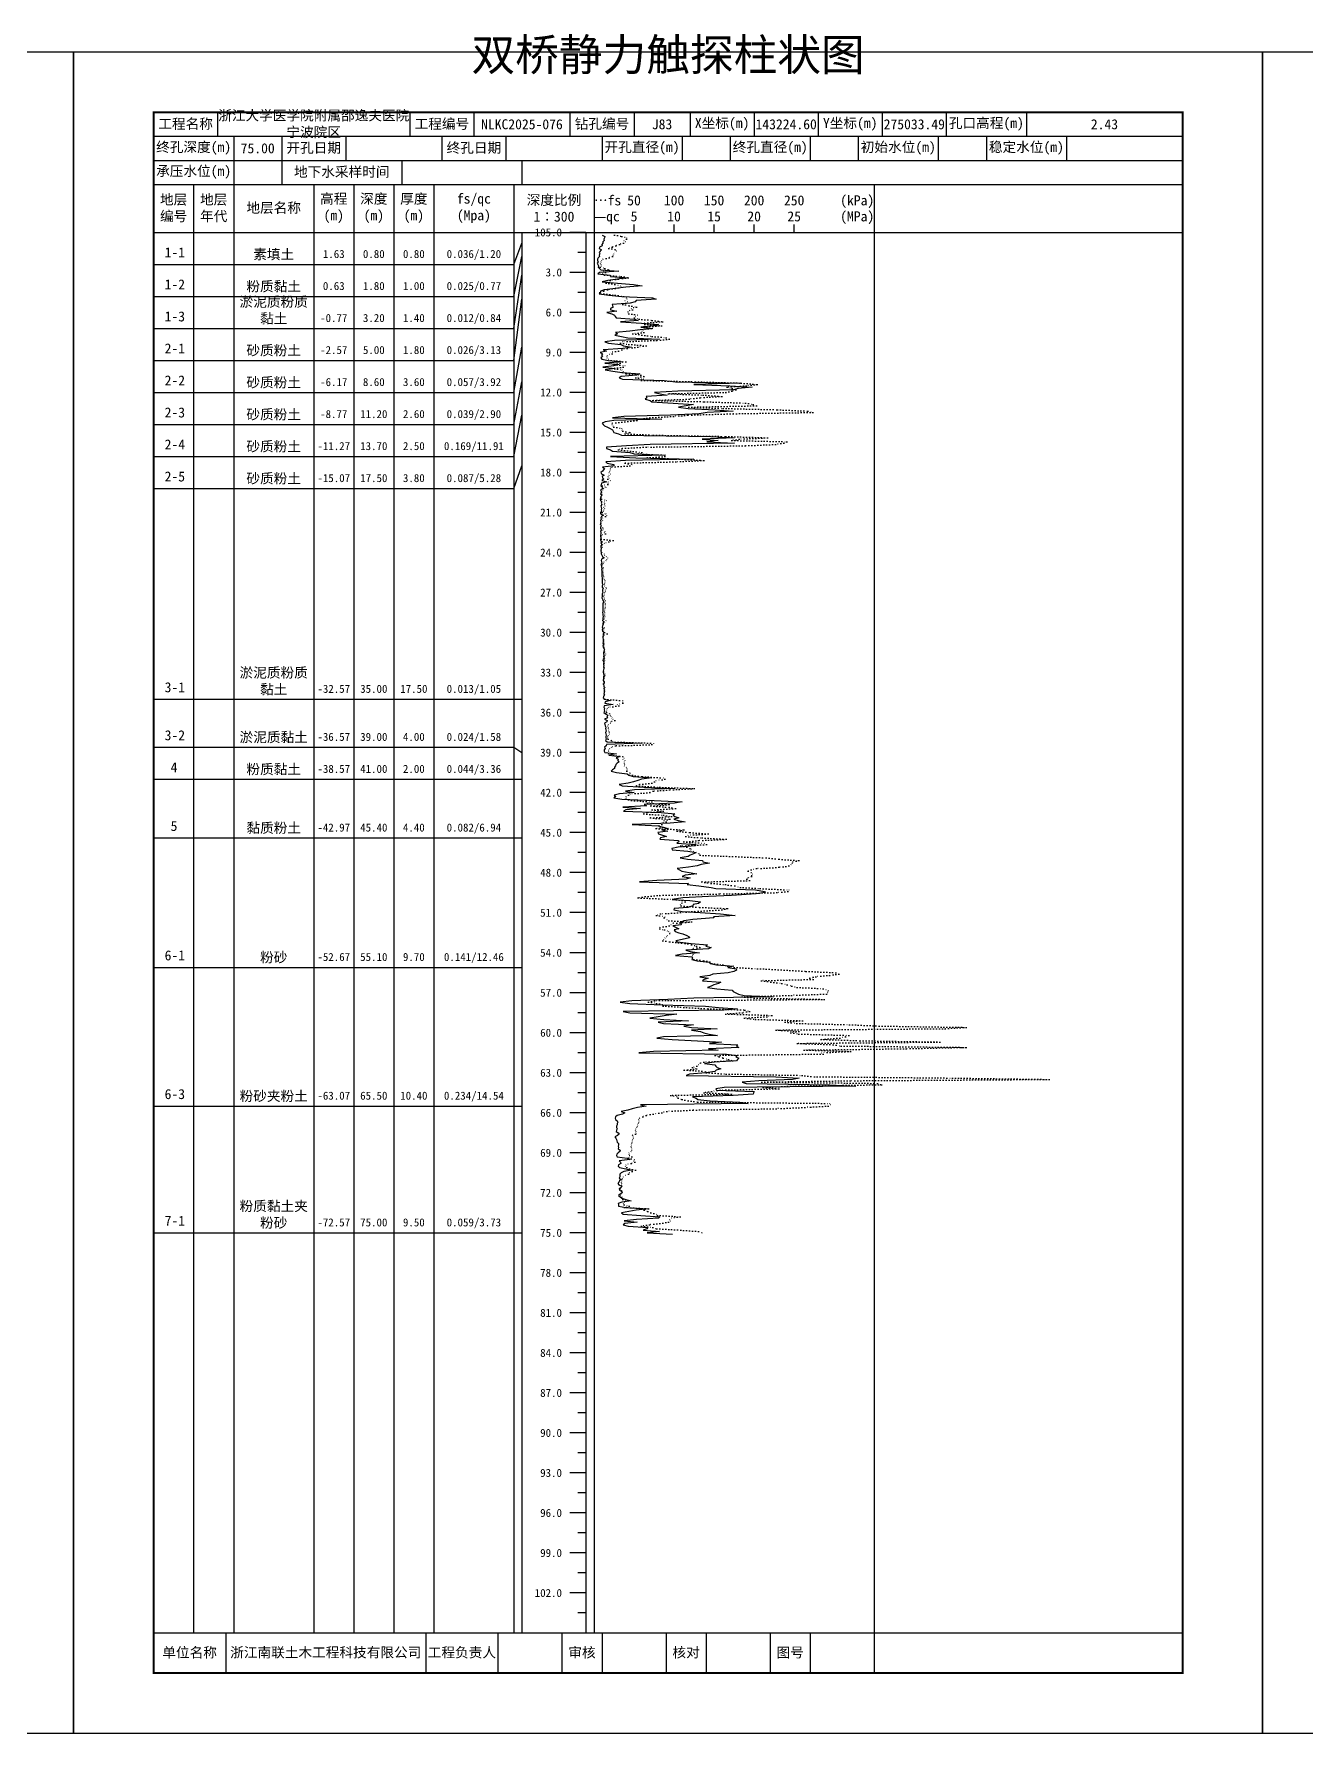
# Model space of a CAD drawing. Extents: x 297 to 65340, y 0 to 425.
# Drawn here: x 24641.1 to 24958.8, y 0 to 424.6 of the extents above; entities that cross this region are included whole.
import ezdxf
from ezdxf.enums import TextEntityAlignment as Align

# ---------------------------------------------------------------- set-up
doc = ezdxf.new("R2010")
doc.units = 0
doc.linetypes.add('DOT', pattern=[6.35, 0, -6.35])
doc.layers.add('FRAME', color=7, linetype='CONTINUOUS')
doc.layers.add('STRATUM', color=7, linetype='CONTINUOUS')
doc.styles.add('ST', font='')
doc.styles.get('ST').set_extended_font_data('SimSun')

msp = doc.modelspace()

# ---------------------------------------------------------------- linework, layer by layer
at = {"layer": 'FRAME', "color": 245, "linetype": 'Continuous'}
for points in [[(24354, 0), (24651, 0), (24651, 420), (24354, 420)], [(24651, 0), (24948, 0), (24948, 420), (24651, 420)], [(24948, 0), (25245, 0), (25245, 420), (24948, 420)]]:
    msp.add_lwpolyline(points, close=True, dxfattribs=at)
at = {"layer": 'FRAME', "linetype": 'Continuous', "const_width": 0.5}
msp.add_lwpolyline([(24671, 15), (24928, 15), (24928, 405), (24671, 405)], close=True, dxfattribs=at)
at = {"layer": 'FRAME', "color": 0, "linetype": 'Continuous'}
for points in [[(24687, 405), (24687, 399)], [(24735, 405), (24735, 399)], [(24751, 405), (24751, 399)], [(24775, 405), (24775, 399)], [(24791, 405), (24791, 399)], [(24805, 405), (24805, 399)], [(24821, 405), (24821, 399)], [(24837, 405), (24837, 399)], [(24853, 405), (24853, 399)], [(24869, 405), (24869, 399)], [(24889, 405), (24889, 399)], [(24928, 405), (24928, 399)], [(24671, 399), (24928, 399)], [(24691, 399), (24691, 393)], [(24703, 399), (24703, 393)], [(24719, 399), (24719, 393)], [(24743, 399), (24743, 393)], [(24759, 399), (24759, 393)], [(24783, 399), (24783, 393)], [(24803, 399), (24803, 393)], [(24815, 399), (24815, 393)], [(24835, 399), (24835, 393)], [(24847, 399), (24847, 393)], [(24867, 399), (24867, 393)], [(24879, 399), (24879, 393)], [(24899, 399), (24899, 393)], [(24928, 399), (24928, 393)], [(24671, 393), (24928, 393)], [(24691, 393), (24691, 387)], [(24703, 393), (24703, 387)], [(24733, 393), (24733, 387)], [(24763, 393), (24763, 387)], [(24671, 387), (24928, 387)], [(24681, 387), (24681, 25)], [(24691, 387), (24691, 25)], [(24711, 387), (24711, 25)], [(24721, 387), (24721, 25)], [(24731, 387), (24731, 25)], [(24741, 387), (24741, 25)], [(24761, 387), (24761, 25)], [(24781, 387), (24781, 25)], [(24851, 387), (24851, 25)], [(24671, 375), (24928, 375)], [(24763, 375), (24763, 25)], [(24779, 375), (24779, 25)], [(24791, 375), (24791, 377)], [(24801, 375), (24801, 377)], [(24811, 375), (24811, 377)], [(24821, 375), (24821, 377)], [(24831, 375), (24831, 377)], [(24671, 25), (24928, 25)], [(24689, 25), (24689, 15)], [(24739, 25), (24739, 15)], [(24757, 25), (24757, 15)], [(24773, 25), (24773, 15)], [(24783, 25), (24783, 15)], [(24799, 25), (24799, 15)], [(24809, 25), (24809, 15)], [(24825, 25), (24825, 15)], [(24835, 25), (24835, 15)], [(24851, 25), (24851, 15)]]:
    msp.add_lwpolyline(points, dxfattribs=at)
at = {"layer": 'STRATUM', "linetype": 'Continuous'}
for points in [[(24779, 375), (24775, 375)], [(24783.04, 374.33), (24783.68, 374), (24783.66, 373.67), (24783.46, 373.33), (24783.52, 373), (24783.24, 372.67), (24783.22, 372.33), (24782.94, 372), (24783.02, 371.67), (24782.34, 371.33), (24782.32, 371), (24782.84, 370.67), (24782.56, 370.33), (24782.3, 370), (24782.42, 369.67), (24782.3, 369.33), (24782.34, 369), (24782.04, 368.67), (24781.84, 368.33), (24781.9, 368), (24782, 367.67), (24781.82, 367.33), (24781.98, 367), (24782.16, 366.67), (24782.04, 366.33), (24782.38, 366), (24782.72, 365.67), (24787.22, 365.33), (24782.36, 365), (24781.98, 364.67), (24785.04, 364.33), (24785.12, 364), (24789.38, 363.67), (24786.86, 363.33), (24784.46, 363), (24783.06, 362.67), (24786.88, 362.33), (24790.88, 362), (24793, 361.67), (24788.94, 361.33), (24786.38, 361), (24783.52, 360.67), (24782.6, 360.33), (24782.54, 360), (24782.3, 359.67), (24784.7, 359.33), (24787.94, 359), (24795.64, 358.67), (24796.5, 358.33), (24791.5, 358), (24791.28, 357.67), (24790.04, 357.33), (24785.5, 357), (24785.62, 356.67), (24785.82, 356.33), (24785.16, 356), (24785.08, 355.67), (24786.72, 355.33), (24784.24, 355), (24785.48, 354.67), (24786.16, 354.33), (24786.3, 354), (24786.5, 353.67), (24791.1, 353.33), (24792.04, 353), (24787.58, 352.67), (24792.84, 352.33), (24797.08, 352), (24796, 351.67), (24792.7, 351.33), (24795.72, 351), (24792.56, 350.67), (24789.92, 350.33), (24786.34, 350), (24786.86, 349.67), (24786.24, 349.33), (24787.88, 349), (24789.46, 348.67), (24797.4, 348.33), (24786.14, 348), (24783.72, 347.67), (24784.6, 347.33), (24787.68, 347), (24788.38, 346.67), (24790.36, 346.33), (24788.24, 346), (24783.32, 345.67), (24784.14, 345.33), (24782.54, 345), (24783.16, 344.67), (24782.86, 344.33), (24783.16, 344), (24782.68, 343.67), (24782.94, 343.33), (24784.64, 343), (24788.32, 342.67), (24783.68, 342.33), (24787.28, 342), (24785.94, 341.67), (24783.24, 341.33), (24786.3, 341), (24783.78, 340.67), (24785.68, 340.33), (24788, 340), (24792.44, 339.67), (24791.64, 339.33), (24787.82, 339), (24787.28, 338.67), (24788.08, 338.33), (24798.52, 338), (24801.36, 337.67), (24817.7, 337.33), (24805.96, 337), (24814.92, 336.67), (24820.48, 336.33), (24817.04, 336), (24815.86, 335.67), (24801.98, 335.33), (24796.12, 335), (24797.54, 334.67), (24799.26, 334.33), (24794.06, 334), (24794.18, 333.67), (24793.82, 333.33), (24795, 333), (24795.48, 332.67), (24800.8, 332.33), (24805.86, 332), (24804.04, 331.67), (24802.1, 331.33), (24804.5, 331), (24811.28, 330.67), (24815.74, 330.33), (24809.26, 330), (24807.3, 329.67), (24800.14, 329.33), (24788.46, 329), (24785.66, 328.67), (24797.94, 328.33), (24785.96, 328), (24783.78, 327.67), (24783.06, 327.33), (24783.26, 327), (24783.62, 326.67), (24784.38, 326.33), (24785.06, 326), (24785.66, 325.67), (24785.8, 325.33), (24785.98, 325), (24787.16, 324.67), (24787.9, 324.33), (24810.22, 324), (24816, 323.67), (24807.98, 323.33), (24812, 323), (24809.16, 322.67), (24816.1, 322.33), (24795, 322), (24789.08, 321.67), (24784.1, 321.33), (24784.1, 321), (24785.1, 320.67), (24785.58, 320.33), (24789.94, 320), (24791.04, 319.67), (24798.84, 319.33), (24785.1, 319), (24791.46, 318.67), (24805.92, 318.33), (24788.88, 318), (24783.96, 317.67), (24784.28, 317.33), (24785.94, 317), (24785.98, 316.67), (24783.12, 316.33), (24783.64, 316), (24783.38, 315.67), (24783.1, 315.33), (24782.74, 315), (24782.88, 314.67), (24783.58, 314.33), (24783.02, 314), (24783.12, 313.67), (24783.46, 313.33), (24782.94, 313), (24784.14, 312.67), (24782.88, 312.33), (24782.8, 312), (24782.74, 311.67), (24783.08, 311.33), (24783.18, 311), (24782.64, 310.67), (24782.8, 310.33), (24782.8, 310), (24782.66, 309.67), (24783.02, 309.33), (24782.74, 309), (24782.66, 308.67), (24782.56, 308.33), (24782.6, 308), (24782.98, 307.67), (24782.82, 307.33), (24782.94, 307), (24782.74, 306.67), (24782.82, 306.33), (24782.88, 306), (24782.82, 305.67), (24782.88, 305.33), (24782.64, 305), (24782.6, 304.67), (24783.38, 304.33), (24782.84, 304), (24782.74, 303.67), (24782.8, 303.33), (24782.62, 303), (24782.7, 302.67), (24782.66, 302.33), (24782.64, 302), (24782.78, 301.67), (24782.66, 301.33), (24782.62, 301), (24782.88, 300.67), (24782.66, 300.33), (24782.7, 300), (24782.74, 299.67), (24782.66, 299.33), (24782.62, 299), (24782.72, 298.67), (24782.62, 298.33), (24782.6, 298), (24783.14, 297.67), (24782.74, 297.33), (24782.94, 297), (24782.68, 296.67), (24782.74, 296.33), (24782.76, 296), (24782.74, 295.67), (24782.74, 295.33), (24782.8, 295), (24782.76, 294.67), (24782.94, 294.33), (24783.1, 294), (24783.54, 293.67), (24782.88, 293.33), (24782.82, 293), (24782.88, 292.67), (24782.92, 292.33), (24782.74, 292), (24782.84, 291.67), (24782.86, 291.33), (24782.94, 291), (24782.84, 290.67), (24782.92, 290.33), (24782.92, 290), (24782.94, 289.67), (24782.94, 289.33), (24782.94, 289), (24783, 288.67), (24783.04, 288.33), (24783, 288), (24783.06, 287.67), (24783.08, 287.33), (24783.2, 287), (24783.08, 286.67), (24783.06, 286.33), (24783.28, 286), (24783.12, 285.67), (24783.1, 285.33), (24783.2, 285), (24783.06, 284.67), (24783, 284.33), (24783.04, 284), (24782.98, 283.67), (24783.12, 283.33), (24783.18, 283), (24783.44, 282.67), (24783.18, 282.33), (24783.2, 282), (24783.2, 281.67), (24783.18, 281.33), (24783.2, 281), (24783.2, 280.67), (24783.2, 280.33), (24783.16, 280), (24783.18, 279.67), (24783.22, 279.33), (24783.28, 279), (24783.2, 278.67), (24783.18, 278.33), (24783.12, 278), (24783.48, 277.67), (24783.2, 277.33), (24783.18, 277), (24783.1, 276.67), (24783.08, 276.33), (24783.18, 276), (24783.06, 275.67), (24783.16, 275.33), (24783.64, 275), (24783.28, 274.67), (24783.32, 274.33), (24783.2, 274), (24783.2, 273.67), (24783.26, 273.33), (24783.26, 273), (24783.26, 272.67), (24783.22, 272.33), (24783.36, 272), (24783.24, 271.67), (24783.26, 271.33), (24783.44, 271), (24783.64, 270.67), (24783.44, 270.33), (24783.34, 270), (24783.36, 269.67), (24783.46, 269.33), (24783.36, 269), (24783.54, 268.67), (24783.28, 268.33), (24783.24, 268), (24783.46, 267.67), (24783.38, 267.33), (24783.36, 267), (24783.44, 266.67), (24783.4, 266.33), (24783.46, 266), (24783.34, 265.67), (24783.3, 265.33), (24783.3, 265), (24783.4, 264.67), (24783.58, 264.33), (24783.36, 264), (24783.38, 263.67), (24783.38, 263.33), (24783.26, 263), (24783.56, 262.67), (24783.54, 262.33), (24783.4, 262), (24783.44, 261.67), (24783.5, 261.33), (24783.48, 261), (24783.52, 260.67), (24783.54, 260.33), (24783.52, 260), (24783.48, 259.67), (24783.52, 259.33), (24783.38, 259), (24783.26, 258.67), (24783.52, 258.33), (24785.16, 258), (24783.82, 257.67), (24783.68, 257.33), (24785.76, 257), (24783.58, 256.67), (24783.48, 256.33), (24783.62, 256), (24783.5, 255.67), (24783.62, 255.33), (24783.46, 255), (24783.9, 254.67), (24784.46, 254.33), (24784.24, 254), (24784.34, 253.67), (24783.66, 253.33), (24784.26, 253), (24784.18, 252.67), (24783.66, 252.33), (24783.74, 252), (24783.76, 251.67), (24783.92, 251.33), (24783.9, 251), (24783.92, 250.67), (24784, 250.33), (24783.84, 250), (24783.96, 249.67), (24784.06, 249.33), (24783.92, 249), (24783.94, 248.67), (24784, 248.33), (24783.86, 248), (24784.32, 247.67), (24792.86, 247.33), (24784.14, 247), (24784.02, 246.67), (24783.64, 246.33), (24783.76, 246), (24783.52, 245.67), (24783.5, 245.33), (24783.68, 245), (24786.66, 244.67), (24784.74, 244.33), (24787.56, 244), (24786.54, 243.67), (24787.02, 243.33), (24786.94, 243), (24787.28, 242.67), (24786.78, 242.33), (24786.48, 242), (24786.34, 241.67), (24786.12, 241.33), (24786.14, 241), (24785.62, 240.67), (24785.3, 240.33), (24786.58, 240), (24789.28, 239.67), (24789.66, 239.33), (24790.82, 239), (24795.48, 238.67), (24792.86, 238.33), (24791.92, 238), (24790.84, 237.67), (24789.52, 237.33), (24787.32, 237), (24788.06, 236.67), (24793.44, 236.33), (24801.2, 236), (24791.08, 235.67), (24788.84, 235.33), (24791.06, 235), (24787.34, 234.67), (24786.06, 234.33), (24786.44, 234), (24785.96, 233.67), (24787.92, 233.33), (24796, 233), (24802.98, 232.67), (24801.12, 232.33), (24793.5, 232), (24794.14, 231.67), (24788.2, 231.33), (24792.62, 231), (24788.94, 230.67), (24788.36, 230.33), (24797.74, 230), (24801.18, 229.67), (24800.78, 229.33), (24801.18, 229), (24802.16, 228.67), (24800.98, 228.33), (24802, 228), (24803.76, 227.67), (24800.06, 227.33), (24790.56, 227), (24797.06, 226.67), (24798.26, 226.33), (24799.52, 226), (24797.98, 225.67), (24799.4, 225.33), (24796.96, 225), (24797.1, 224.67), (24798.1, 224.33), (24799.08, 224), (24797.62, 223.67), (24797.46, 223.33), (24802.12, 223), (24802.2, 222.67), (24801.66, 222.33), (24806.4, 222), (24806.36, 221.67), (24802, 221.33), (24800.46, 221), (24800.54, 220.67), (24804.42, 220.33), (24806.52, 220), (24805.86, 219.67), (24805.02, 219.33), (24804.48, 219), (24802.52, 218.67), (24804.38, 218.33), (24808.12, 218), (24808.18, 217.67), (24809.84, 217.33), (24807.8, 217), (24806.76, 216.67), (24804.58, 216.33), (24801.74, 216), (24802.34, 215.67), (24802.9, 215.33), (24804.78, 215), (24806.68, 214.67), (24803.74, 214.33), (24803, 214), (24805.02, 213.67), (24804.02, 213.33), (24796.66, 213), (24792.34, 212.67), (24804.58, 212.33), (24804.26, 212), (24807.2, 211.67), (24810.28, 211.33), (24811.46, 211), (24821.36, 210.67), (24823.62, 210.33), (24823.76, 210), (24821.52, 209.67), (24815.32, 209.33), (24809.58, 209), (24803.18, 208.67), (24800.54, 208.33), (24804.96, 208), (24807.6, 207.67), (24807.06, 207.33), (24805.74, 207), (24805.68, 206.67), (24804.42, 206.33), (24801, 206), (24800.92, 205.67), (24803.04, 205.33), (24807.54, 205), (24812.56, 204.67), (24816.28, 204.33), (24810.86, 204), (24810.94, 203.67), (24805.72, 203.33), (24803.46, 203), (24802.92, 202.67), (24802.68, 202.33), (24802.8, 202), (24800.72, 201.67), (24801.52, 201.33), (24802.16, 201), (24801.06, 200.67), (24801.24, 200.33), (24802.16, 200), (24803.22, 199.67), (24804.2, 199.33), (24804.78, 199), (24804.84, 198.67), (24803.04, 198.33), (24801.42, 198), (24801.82, 197.67), (24805.3, 197.33), (24809.36, 197), (24808.9, 196.67), (24810.24, 196.33), (24809.58, 196), (24803.96, 195.67), (24805.04, 195.33), (24807.38, 195), (24802.98, 194.67), (24801.38, 194.33), (24805.52, 194), (24805.62, 193.67), (24805.46, 193.33), (24806.76, 193), (24809.78, 192.67), (24810.02, 192.33), (24811.58, 192), (24815.94, 191.67), (24814.46, 191.33), (24816.48, 191), (24816.56, 190.67), (24815.92, 190.33), (24814.54, 190), (24810.7, 189.67), (24809.94, 189.33), (24807.44, 189), (24809.54, 188.67), (24808.52, 188.33), (24808.1, 188), (24812.7, 187.67), (24812.12, 187.33), (24810.96, 187), (24810.24, 186.67), (24809.38, 186.33), (24811.72, 186), (24815.54, 185.67), (24815.76, 185.33), (24816.42, 185), (24817.12, 184.67), (24818.54, 184.33), (24825.74, 184), (24805.9, 183.67), (24799.4, 183.33), (24790.44, 183), (24787.5, 182.67), (24789.98, 182.33), (24798.02, 182), (24808.88, 181.67), (24812.12, 181.33), (24816.88, 181), (24813.46, 180.67), (24788.32, 180.33), (24789.98, 180), (24801.7, 179.67), (24799.04, 179.33), (24797.06, 179), (24794.96, 178.67), (24798.42, 178.33), (24804.58, 178), (24797.02, 177.67), (24798.4, 177.33), (24805.84, 177), (24803.4, 176.67), (24805.38, 176.33), (24811.76, 176), (24805.38, 175.67), (24807.6, 175.33), (24808.4, 175), (24809.78, 174.67), (24811.82, 174.33), (24798.4, 174), (24796.72, 173.67), (24800.5, 173.33), (24806.88, 173), (24812.86, 172.67), (24809.86, 172.33), (24816.96, 172), (24816.56, 171.67), (24817.16, 171.33), (24809.64, 171), (24811.98, 170.67), (24795.84, 170.33), (24792.16, 170), (24814.12, 169.67), (24816.82, 169.33), (24816.46, 169), (24817.2, 168.67), (24816.84, 168.33), (24816.6, 168), (24811.1, 167.67), (24808.56, 167.33), (24811.2, 167), (24811.4, 166.67), (24811.78, 166.33), (24812.7, 166), (24811.52, 165.67), (24811.2, 165.33), (24808.94, 165), (24804.84, 164.67), (24804.06, 164.33), (24826.38, 164), (24832.24, 163.67), (24830.58, 163.33), (24822.2, 163), (24818.04, 162.67), (24819, 162.33), (24839.9, 162), (24846.4, 161.67), (24813.52, 161.33), (24811.44, 161), (24811.62, 160.67), (24821.04, 160.33), (24820.8, 160), (24820.72, 159.67), (24815.74, 159.33), (24805.64, 159), (24806.54, 158.67), (24806.96, 158.33), (24810.02, 158), (24817.44, 157.67), (24819.52, 157.33), (24792.62, 157), (24794.02, 156.67), (24791.88, 156.33), (24790.52, 156), (24789.48, 155.67), (24787.8, 155.33), (24788.66, 155), (24788.14, 154.67), (24786.76, 154.33), (24786.38, 154), (24786.26, 153.67), (24786.38, 153.33), (24786.82, 153), (24786.94, 152.67), (24786.78, 152.33), (24786.78, 152), (24786.64, 151.67), (24786.66, 151.33), (24786.8, 151), (24786.64, 150.67), (24786.52, 150.33), (24787.02, 150), (24787.28, 149.67), (24786.86, 149.33), (24786.18, 149), (24786.44, 148.67), (24786.58, 148.33), (24786.74, 148), (24786.76, 147.67), (24787.08, 147.33), (24787.14, 147), (24787.06, 146.67), (24787.1, 146.33), (24787.06, 146), (24787.5, 145.67), (24787.46, 145.33), (24787.06, 145), (24786.72, 144.67), (24786.64, 144.33), (24786.82, 144), (24789.26, 143.67), (24789.92, 143.33), (24787.26, 143), (24787.62, 142.67), (24787.72, 142.33), (24787.16, 142), (24787.04, 141.67), (24787.36, 141.33), (24788.94, 141), (24790.36, 140.67), (24788.42, 140.33), (24787.78, 140), (24787.42, 139.67), (24787.42, 139.33), (24787.46, 139), (24787.32, 138.67), (24787.78, 138.33), (24787.34, 138), (24787.22, 137.67), (24786.96, 137.33), (24787.24, 137), (24787.96, 136.67), (24787.76, 136.33), (24787.32, 136), (24787.36, 135.67), (24787.92, 135.33), (24788.04, 135), (24787.56, 134.67), (24787.14, 134.33), (24787.52, 134), (24787.98, 133.67), (24788.98, 133.33), (24790.28, 133), (24787.92, 132.67), (24787.06, 132.33), (24787.16, 132), (24787.08, 131.67), (24788.98, 131.33), (24794.6, 131), (24791.52, 130.67), (24789.72, 130.33), (24787.84, 130), (24788.26, 129.67), (24792.72, 129.33), (24797.44, 129), (24797.08, 128.67), (24791.62, 128.33), (24788.5, 128), (24791.8, 127.67), (24788.7, 127.33), (24788.32, 127), (24789.54, 126.67), (24794.46, 126.33), (24794.2, 126), (24793.26, 125.67), (24797.34, 125.33), (24794.32, 125), (24800.64, 124.67)], [(24761, 367), (24763, 372.33)], [(24779, 370), (24777, 370)], [(24671, 367), (24681, 367)], [(24681, 367), (24691, 367)], [(24691, 367), (24711, 367)], [(24711, 367), (24721, 367)], [(24721, 367), (24731, 367)], [(24731, 367), (24741, 367)], [(24741, 367), (24761, 367)], [(24761, 359), (24763, 369)], [(24761, 351), (24763, 364.33)], [(24779, 365), (24775, 365)], [(24671, 359), (24681, 359)], [(24681, 359), (24691, 359)], [(24691, 359), (24711, 359)], [(24711, 359), (24721, 359)], [(24721, 359), (24731, 359)], [(24731, 359), (24741, 359)], [(24741, 359), (24761, 359)], [(24761, 343), (24763, 358.33)], [(24779, 360), (24777, 360)], [(24779, 355), (24775, 355)], [(24671, 351), (24681, 351)], [(24681, 351), (24691, 351)], [(24691, 351), (24711, 351)], [(24711, 351), (24721, 351)], [(24721, 351), (24731, 351)], [(24731, 351), (24741, 351)], [(24741, 351), (24761, 351)], [(24779, 350), (24777, 350)], [(24761, 335), (24763, 346.33)], [(24779, 345), (24775, 345)], [(24671, 343), (24681, 343)], [(24681, 343), (24691, 343)], [(24691, 343), (24711, 343)], [(24711, 343), (24721, 343)], [(24721, 343), (24731, 343)], [(24731, 343), (24741, 343)], [(24741, 343), (24761, 343)], [(24779, 340), (24777, 340)], [(24761, 327), (24763, 337.67)], [(24671, 335), (24681, 335)], [(24681, 335), (24691, 335)], [(24691, 335), (24711, 335)], [(24711, 335), (24721, 335)], [(24721, 335), (24731, 335)], [(24731, 335), (24741, 335)], [(24741, 335), (24761, 335)], [(24779, 335), (24775, 335)], [(24671, 327), (24681, 327)], [(24681, 327), (24691, 327)], [(24691, 327), (24711, 327)], [(24711, 327), (24721, 327)], [(24721, 327), (24731, 327)], [(24731, 327), (24741, 327)], [(24741, 327), (24761, 327)], [(24761, 319), (24763, 329.33)], [(24779, 330), (24777, 330)], [(24779, 325), (24775, 325)], [(24671, 319), (24681, 319)], [(24681, 319), (24691, 319)], [(24691, 319), (24711, 319)], [(24711, 319), (24721, 319)], [(24721, 319), (24731, 319)], [(24731, 319), (24741, 319)], [(24741, 319), (24761, 319)], [(24779, 320), (24777, 320)], [(24761, 311), (24763, 316.67)], [(24779, 315), (24775, 315)], [(24671, 311), (24681, 311)], [(24681, 311), (24691, 311)], [(24691, 311), (24711, 311)], [(24711, 311), (24721, 311)], [(24721, 311), (24731, 311)], [(24731, 311), (24741, 311)], [(24741, 311), (24761, 311)], [(24779, 310), (24777, 310)], [(24779, 305), (24775, 305)], [(24779, 300), (24777, 300)], [(24779, 295), (24775, 295)], [(24779, 290), (24777, 290)], [(24779, 285), (24775, 285)], [(24779, 280), (24777, 280)], [(24779, 275), (24775, 275)], [(24779, 270), (24777, 270)], [(24779, 265), (24775, 265)], [(24779, 260), (24777, 260)], [(24671, 258.33), (24681, 258.33)], [(24681, 258.33), (24691, 258.33)], [(24691, 258.33), (24711, 258.33)], [(24711, 258.33), (24721, 258.33)], [(24721, 258.33), (24731, 258.33)], [(24731, 258.33), (24741, 258.33)], [(24741, 258.33), (24761, 258.33)], [(24761, 258.33), (24763, 258.33)], [(24779, 255), (24775, 255)], [(24671, 246.33), (24681, 246.33)], [(24681, 246.33), (24691, 246.33)], [(24691, 246.33), (24711, 246.33)], [(24711, 246.33), (24721, 246.33)], [(24721, 246.33), (24731, 246.33)], [(24731, 246.33), (24741, 246.33)], [(24741, 246.33), (24761, 246.33)], [(24761, 246.33), (24763, 245)], [(24779, 250), (24777, 250)], [(24779, 245), (24775, 245)], [(24671, 238.33), (24681, 238.33)], [(24681, 238.33), (24691, 238.33)], [(24691, 238.33), (24711, 238.33)], [(24711, 238.33), (24721, 238.33)], [(24721, 238.33), (24731, 238.33)], [(24731, 238.33), (24741, 238.33)], [(24741, 238.33), (24761, 238.33)], [(24761, 238.33), (24763, 238.33)], [(24779, 240), (24777, 240)], [(24779, 235), (24775, 235)], [(24779, 230), (24777, 230)], [(24671, 223.67), (24681, 223.67)], [(24681, 223.67), (24691, 223.67)], [(24691, 223.67), (24711, 223.67)], [(24711, 223.67), (24721, 223.67)], [(24721, 223.67), (24731, 223.67)], [(24731, 223.67), (24741, 223.67)], [(24741, 223.67), (24761, 223.67)], [(24761, 223.67), (24763, 223.67)], [(24779, 225), (24775, 225)], [(24779, 220), (24777, 220)], [(24779, 215), (24775, 215)], [(24779, 210), (24777, 210)], [(24779, 205), (24775, 205)], [(24779, 200), (24777, 200)], [(24671, 191.33), (24681, 191.33)], [(24681, 191.33), (24691, 191.33)], [(24691, 191.33), (24711, 191.33)], [(24711, 191.33), (24721, 191.33)], [(24721, 191.33), (24731, 191.33)], [(24731, 191.33), (24741, 191.33)], [(24741, 191.33), (24761, 191.33)], [(24761, 191.33), (24763, 191.33)], [(24779, 195), (24775, 195)], [(24779, 190), (24777, 190)], [(24779, 185), (24775, 185)], [(24779, 180), (24777, 180)], [(24779, 175), (24775, 175)], [(24779, 170), (24777, 170)], [(24779, 165), (24775, 165)], [(24779, 160), (24777, 160)], [(24671, 156.67), (24681, 156.67)], [(24681, 156.67), (24691, 156.67)], [(24691, 156.67), (24711, 156.67)], [(24711, 156.67), (24721, 156.67)], [(24721, 156.67), (24731, 156.67)], [(24731, 156.67), (24741, 156.67)], [(24741, 156.67), (24761, 156.67)], [(24761, 156.67), (24763, 156.67)], [(24779, 155), (24775, 155)], [(24779, 150), (24777, 150)], [(24779, 145), (24775, 145)], [(24779, 140), (24777, 140)], [(24779, 135), (24775, 135)], [(24779, 130), (24777, 130)], [(24671, 125), (24681, 125)], [(24681, 125), (24691, 125)], [(24691, 125), (24711, 125)], [(24711, 125), (24721, 125)], [(24721, 125), (24731, 125)], [(24731, 125), (24741, 125)], [(24741, 125), (24761, 125)], [(24761, 125), (24763, 125)], [(24779, 125), (24775, 125)], [(24779, 120), (24777, 120)], [(24779, 115), (24775, 115)], [(24779, 110), (24777, 110)], [(24779, 105), (24775, 105)], [(24779, 100), (24777, 100)], [(24779, 95), (24775, 95)], [(24779, 90), (24777, 90)], [(24779, 85), (24775, 85)], [(24779, 80), (24777, 80)], [(24779, 75), (24775, 75)], [(24779, 70), (24777, 70)], [(24779, 65), (24775, 65)], [(24779, 60), (24777, 60)], [(24779, 55), (24775, 55)], [(24779, 50), (24777, 50)], [(24779, 45), (24775, 45)], [(24779, 40), (24777, 40)], [(24779, 35), (24775, 35)], [(24779, 30), (24777, 30)]]:
    msp.add_lwpolyline(points, dxfattribs=at)
at = {"layer": 'STRATUM', "linetype": 'DOT', "ltscale": 0.1}
msp.add_lwpolyline([(24786.12, 374.33), (24787.94, 374), (24789.12, 373.67), (24789.1, 373.33), (24788.42, 373), (24788.84, 372.67), (24788.36, 372.33), (24787.38, 372), (24786.44, 371.67), (24785.56, 371.33), (24784.72, 371), (24786.34, 370.67), (24786.74, 370.33), (24786.24, 370), (24785.88, 369.67), (24785.76, 369.33), (24785.64, 369), (24784.76, 368.67), (24783.24, 368.33), (24782.92, 368), (24782.8, 367.67), (24782.56, 367.33), (24782.7, 367), (24782.84, 366.67), (24782.56, 366.33), (24783.72, 366), (24784.64, 365.67), (24783.28, 365.33), (24783.88, 365), (24783.16, 364.67), (24783.64, 364.33), (24787.8, 364), (24789.56, 363.67), (24787.06, 363.33), (24785.04, 363), (24783.68, 362.67), (24784, 362.33), (24786.22, 362), (24787.56, 361.67), (24787.86, 361.33), (24786.28, 361), (24784.34, 360.67), (24783.38, 360.33), (24782.26, 360), (24782.72, 359.67), (24786.32, 359.33), (24788.38, 359), (24789.04, 358.67), (24789.32, 358.33), (24788.7, 358), (24789.34, 357.67), (24788.98, 357.33), (24788.16, 357), (24789.76, 356.67), (24791.62, 356.33), (24790.32, 356), (24790.62, 355.67), (24789.46, 355.33), (24789.46, 355), (24789.7, 354.67), (24791.96, 354.33), (24791.48, 354), (24791.08, 353.67), (24792.24, 353.33), (24795.56, 353), (24798.1, 352.67), (24793.5, 352.33), (24793.68, 352), (24797.88, 351.67), (24792.96, 351.33), (24795.26, 351), (24793.3, 350.67), (24792.92, 350.33), (24793.48, 350), (24790.74, 349.67), (24792.94, 349.33), (24795.54, 349), (24799, 348.67), (24799.8, 348.33), (24796.64, 348), (24788.24, 347.67), (24787.62, 347.33), (24789.7, 347), (24794, 346.67), (24791.96, 346.33), (24789.26, 346), (24787.92, 345.67), (24787.12, 345.33), (24785.08, 345), (24785.56, 344.67), (24784.3, 344.33), (24784.26, 344), (24784.18, 343.67), (24784.64, 343.33), (24785.28, 343), (24788.94, 342.67), (24787.54, 342.33), (24786.02, 342), (24788.82, 341.67), (24788.32, 341.33), (24785.44, 341), (24787.98, 340.67), (24788.32, 340.33), (24788.12, 340), (24789.12, 339.67), (24792.72, 339.33), (24793.46, 339), (24791.42, 338.67), (24793.44, 338.33), (24792.9, 338), (24806.34, 337.67), (24817.78, 337.33), (24821.74, 337), (24819.04, 336.67), (24814.22, 336.33), (24815.48, 336), (24816.46, 335.67), (24815.42, 335.33), (24813.96, 335), (24799.64, 334.67), (24808.24, 334.33), (24812.9, 334), (24807.42, 333.67), (24804.76, 333.33), (24795.72, 333), (24808.6, 332.67), (24818.88, 332.33), (24820.78, 332), (24821.6, 331.67), (24804.66, 331.33), (24813.24, 331), (24826.82, 330.67), (24834.44, 330.33), (24835.7, 330), (24815.72, 329.67), (24804.36, 329.33), (24800.86, 329), (24794.96, 328.67), (24791.66, 328.33), (24791.66, 328), (24788.66, 327.67), (24785.5, 327.33), (24785.48, 327), (24785.68, 326.67), (24785.96, 326.33), (24787.84, 326), (24787.98, 325.67), (24788.24, 325.33), (24789.92, 325), (24788.82, 324.67), (24795.88, 324.33), (24813.96, 324), (24824.36, 323.67), (24817.26, 323.33), (24815.46, 323), (24829.18, 322.67), (24828.42, 322.33), (24826.32, 322), (24818.76, 321.67), (24794, 321.33), (24788.04, 321), (24787.14, 320.67), (24790.08, 320.33), (24792.92, 320), (24791.88, 319.67), (24798.7, 319.33), (24798.72, 319), (24794.26, 318.67), (24802.32, 318.33), (24808.44, 318), (24801.4, 317.67), (24788.8, 317.33), (24790.52, 317), (24789.98, 316.67), (24785.24, 316.33), (24785.1, 316), (24785.02, 315.67), (24784.96, 315.33), (24784.7, 315), (24785.12, 314.67), (24784.78, 314.33), (24784.46, 314), (24784.8, 313.67), (24784.42, 313.33), (24785.1, 313), (24784.5, 312.67), (24784.52, 312.33), (24784.44, 312), (24783.02, 311.67), (24784.08, 311.33), (24783.46, 311), (24783.14, 310.67), (24782.92, 310.33), (24782.86, 310), (24782.9, 309.67), (24782.92, 309.33), (24782.7, 309), (24782.82, 308.67), (24782.9, 308.33), (24784.16, 308), (24783.58, 307.67), (24783.64, 307.33), (24783.56, 307), (24783.74, 306.67), (24783.38, 306.33), (24783.7, 306), (24783.38, 305.67), (24783.36, 305.33), (24783, 305), (24783.98, 304.67), (24784.16, 304.33), (24783.86, 304), (24783.18, 303.67), (24782.86, 303.33), (24783.18, 303), (24782.7, 302.67), (24782.72, 302.33), (24782.52, 302), (24782.76, 301.67), (24783.1, 301.33), (24783.22, 301), (24783.24, 300.67), (24783.72, 300.33), (24783.56, 300), (24783.84, 299.67), (24782.78, 299.33), (24782.68, 299), (24782.82, 298.67), (24782.8, 298.33), (24785.82, 298), (24784.72, 297.67), (24783.66, 297.33), (24783.2, 297), (24782.94, 296.67), (24783.06, 296.33), (24782.8, 296), (24782.78, 295.67), (24782.8, 295.33), (24782.92, 295), (24783.52, 294.67), (24783.64, 294.33), (24784.06, 294), (24784.4, 293.67), (24784.16, 293.33), (24784.08, 293), (24783.46, 292.67), (24783.36, 292.33), (24783.18, 292), (24782.94, 291.67), (24783.26, 291.33), (24783.22, 291), (24783.24, 290.67), (24783.14, 290.33), (24783.22, 290), (24783.3, 289.67), (24783.32, 289.33), (24783.38, 289), (24783.34, 288.67), (24783.54, 288.33), (24783.68, 288), (24783.68, 287.67), (24783.68, 287.33), (24783.54, 287), (24783.6, 286.67), (24783.92, 286.33), (24784.14, 286), (24783.8, 285.67), (24783.84, 285.33), (24783.62, 285), (24783.54, 284.67), (24783.44, 284.33), (24783.4, 284), (24783.52, 283.67), (24783.54, 283.33), (24783.76, 283), (24783.72, 282.67), (24783.82, 282.33), (24783.78, 282), (24783.8, 281.67), (24783.76, 281.33), (24783.74, 281), (24783.6, 280.67), (24783.58, 280.33), (24783.62, 280), (24783.62, 279.67), (24783.64, 279.33), (24783.78, 279), (24783.56, 278.67), (24783.46, 278.33), (24784.04, 278), (24783.7, 277.67), (24783.44, 277.33), (24783.28, 277), (24783.22, 276.67), (24783.56, 276.33), (24783.44, 276), (24783.4, 275.67), (24783.2, 275.33), (24783.6, 275), (24784.26, 274.67), (24783.48, 274.33), (24783.3, 274), (24783.22, 273.67), (24783.34, 273.33), (24783.38, 273), (24783.48, 272.67), (24783.52, 272.33), (24783.42, 272), (24783.42, 271.67), (24783.46, 271.33), (24783.56, 271), (24783.56, 270.67), (24783.68, 270.33), (24783.6, 270), (24783.9, 269.67), (24783.8, 269.33), (24783.56, 269), (24783.68, 268.67), (24783.56, 268.33), (24783.64, 268), (24783.54, 267.67), (24783.52, 267.33), (24783.52, 267), (24783.36, 266.67), (24783.54, 266.33), (24783.46, 266), (24783.34, 265.67), (24783.38, 265.33), (24783.34, 265), (24783.7, 264.67), (24783.68, 264.33), (24783.68, 264), (24783.6, 263.67), (24783.28, 263.33), (24783.34, 263), (24783.34, 262.67), (24783.32, 262.33), (24783.28, 262), (24783.36, 261.67), (24783.76, 261.33), (24783.56, 261), (24783.62, 260.67), (24783.6, 260.33), (24783.58, 260), (24783.68, 259.67), (24783.56, 259.33), (24783.34, 259), (24783.34, 258.67), (24783.7, 258.33), (24788.12, 258), (24788.12, 257.67), (24788.16, 257.33), (24786.78, 257), (24787.2, 256.67), (24784.64, 256.33), (24784.3, 256), (24784.12, 255.67), (24784.06, 255.33), (24784.1, 255), (24784.96, 254.67), (24785.02, 254.33), (24785.18, 254), (24785.44, 253.67), (24785.7, 253.33), (24786.2, 253), (24785.14, 252.67), (24785.1, 252.33), (24784.58, 252), (24784.4, 251.67), (24784.6, 251.33), (24784.5, 251), (24784.66, 250.67), (24784.72, 250.33), (24784.76, 250), (24784.86, 249.67), (24784.56, 249.33), (24784.42, 249), (24784.38, 248.67), (24784.5, 248.33), (24785.4, 248), (24785.56, 247.67), (24795.9, 247.33), (24795.48, 247), (24786.4, 246.67), (24785.34, 246.33), (24784.96, 246), (24784.66, 245.67), (24784.7, 245.33), (24784.06, 245), (24784.56, 244.67), (24785.1, 244.33), (24788.24, 244), (24788.5, 243.67), (24788.24, 243.33), (24788.72, 243), (24788.5, 242.67), (24788.52, 242.33), (24788.7, 242), (24788.54, 241.67), (24789.06, 241.33), (24789.26, 241), (24789.2, 240.67), (24789.18, 240.33), (24789.9, 240), (24789.96, 239.67), (24790.58, 239.33), (24793.1, 239), (24798.24, 238.67), (24798.72, 238.33), (24796.56, 238), (24796.1, 237.67), (24795.42, 237.33), (24792.38, 237), (24791.62, 236.67), (24797.48, 236.33), (24805.98, 236), (24799.84, 235.67), (24795.74, 235.33), (24794.94, 235), (24790.02, 234.67), (24789.62, 234.33), (24788.94, 234), (24789.04, 233.67), (24788.9, 233.33), (24790.38, 233), (24795.48, 232.67), (24794.34, 232.33), (24799.78, 232), (24795.22, 231.67), (24799.74, 231.33), (24801.36, 231), (24795.56, 230.67), (24798.24, 230.33), (24794.16, 230), (24793.44, 229.67), (24798.4, 229.33), (24800.34, 229), (24795.1, 228.67), (24799.96, 228.33), (24798.4, 228), (24799.04, 227.67), (24797.72, 227.33), (24797.98, 227), (24797.2, 226.67), (24798.22, 226.33), (24796.52, 226), (24803.46, 225.67), (24801.76, 225.33), (24805.06, 225), (24809.5, 224.67), (24804.5, 224.33), (24803.92, 224), (24808.02, 223.67), (24814.04, 223.33), (24807.14, 223), (24803.44, 222.67), (24808.48, 222.33), (24809.1, 222), (24802.72, 221.67), (24804.2, 221.33), (24805.08, 221), (24805.16, 220.67), (24805.78, 220.33), (24806.32, 220), (24807.28, 219.67), (24807.5, 219.33), (24816.46, 219), (24824.04, 218.67), (24827.26, 218.33), (24832.2, 218), (24830.58, 217.67), (24830.46, 217.33), (24830.28, 217), (24829.68, 216.67), (24827.14, 216.33), (24821.58, 216), (24820.26, 215.67), (24819.54, 215.33), (24820.22, 215), (24820.58, 214.67), (24820.34, 214.33), (24820.36, 214), (24819.36, 213.67), (24819.18, 213.33), (24819.86, 213), (24807.92, 212.67), (24810.28, 212.33), (24813.82, 212), (24816.18, 211.67), (24817.56, 211.33), (24822.52, 211), (24829.7, 210.67), (24829.38, 210.33), (24826.64, 210), (24812.26, 209.67), (24797.48, 209.33), (24793.78, 209), (24792.04, 208.67), (24800.84, 208.33), (24803.02, 208), (24803.8, 207.67), (24802.82, 207.33), (24802.5, 207), (24802.78, 206.67), (24807.44, 206.33), (24814.36, 206), (24812.9, 205.67), (24806.2, 205.33), (24802.58, 205), (24797.62, 204.67), (24796.64, 204.33), (24798.72, 204), (24798.5, 203.67), (24799.16, 203.33), (24799.72, 203), (24805.34, 202.67), (24800.78, 202.33), (24800.3, 202), (24799.74, 201.67), (24797.44, 201.33), (24797.42, 201), (24798.58, 200.67), (24799.64, 200.33), (24799.9, 200), (24799.9, 199.67), (24799.36, 199.33), (24799.18, 199), (24798.78, 198.67), (24798.44, 198.33), (24798.22, 198), (24799.94, 197.67), (24803.74, 197.33), (24805.34, 197), (24806.62, 196.67), (24807.42, 196.33), (24805.62, 196), (24805.72, 195.67), (24805.44, 195.33), (24805.52, 195), (24805.78, 194.67), (24805.6, 194.33), (24805.3, 194), (24805.4, 193.67), (24805.96, 193.33), (24808.44, 193), (24810.02, 192.67), (24810.4, 192.33), (24813.2, 192), (24814.44, 191.67), (24816, 191.33), (24821.84, 191), (24828.48, 190.67), (24834, 190.33), (24841.4, 190), (24842.16, 189.67), (24839.86, 189.33), (24836.42, 189), (24834.88, 188.67), (24835.72, 188.33), (24822.84, 188), (24825.2, 187.67), (24827.92, 187.33), (24829.28, 187), (24830.4, 186.67), (24831.72, 186.33), (24838.22, 186), (24839.5, 185.67), (24839.46, 185.33), (24839.4, 185), (24839.04, 184.67), (24830.36, 184.33), (24817.98, 184), (24821.04, 183.67), (24838.52, 183.33), (24796.1, 183), (24794.6, 182.67), (24796.64, 182.33), (24798.56, 182), (24798.24, 181.67), (24803.4, 181.33), (24809.48, 181), (24818.68, 180.67), (24819.82, 180.33), (24818.06, 180), (24813.92, 179.67), (24825.4, 179.33), (24824.16, 179), (24818.6, 178.67), (24821.36, 178.33), (24833.04, 178), (24828.78, 177.67), (24831.64, 177.33), (24844.82, 177), (24852.24, 176.67), (24873.94, 176.33), (24868.74, 176), (24826.46, 175.67), (24832.16, 175.33), (24830.16, 175), (24832.2, 174.67), (24844.62, 174.33), (24843.78, 174), (24842.38, 173.67), (24837.7, 173.33), (24847.5, 173), (24867.4, 172.67), (24831.82, 172.33), (24840.76, 172), (24842.74, 171.67), (24873.92, 171.33), (24859, 171), (24833.5, 170.67), (24845.1, 170.33), (24837.82, 170), (24838.22, 169.67), (24811.26, 169.33), (24812.28, 169), (24813.28, 168.67), (24814.58, 168.33), (24815.62, 168), (24808.42, 167.67), (24807.5, 167.33), (24807.1, 167), (24806.72, 166.67), (24805.64, 166.33), (24806.62, 166), (24803.54, 165.67), (24808.82, 165.33), (24809.06, 165), (24814.02, 164.67), (24832.96, 164.33), (24836.04, 164), (24870.54, 163.67), (24894.68, 163.33), (24844.98, 163), (24822.96, 162.67), (24851.82, 162.33), (24852.78, 162), (24830.84, 161.67), (24823.28, 161.33), (24827.16, 161), (24812.48, 160.67), (24810.34, 160.33), (24808.5, 160), (24815.36, 159.67), (24800.16, 159.33), (24801.84, 159), (24802, 158.67), (24802.98, 158.33), (24804.52, 158), (24806.96, 157.67), (24839.8, 157.33), (24840.16, 157), (24839.52, 156.67), (24833.66, 156.33), (24826.48, 156), (24805.66, 155.67), (24799.2, 155.33), (24797.92, 155), (24795.74, 154.67), (24794.06, 154.33), (24793.16, 154), (24792.34, 153.67), (24792.14, 153.33), (24792.22, 153), (24792.12, 152.67), (24792.04, 152.33), (24791.92, 152), (24791.82, 151.67), (24791.64, 151.33), (24791.36, 151), (24791.3, 150.67), (24791.46, 150.33), (24791.54, 150), (24791.34, 149.67), (24790.54, 149.33), (24790.8, 149), (24790.86, 148.67), (24790.68, 148.33), (24790.56, 148), (24790.46, 147.67), (24790.38, 147.33), (24790.34, 147), (24790.22, 146.67), (24790.26, 146.33), (24790.4, 146), (24790.4, 145.67), (24790.26, 145.33), (24789.76, 145), (24789.68, 144.67), (24789.82, 144.33), (24790.44, 144), (24789.58, 143.67), (24791.1, 143.33), (24790.86, 143), (24791.22, 142.67), (24790.28, 142.33), (24789.02, 142), (24788.82, 141.67), (24789.22, 141.33), (24789.88, 141), (24791.4, 140.67), (24790.54, 140.33), (24789.82, 140), (24789.64, 139.67), (24788.96, 139.33), (24788.32, 139), (24788.04, 138.67), (24787.98, 138.33), (24787.9, 138), (24787.8, 137.67), (24787.84, 137.33), (24787.92, 137), (24787.84, 136.67), (24787.64, 136.33), (24787.64, 136), (24787.84, 135.67), (24787.94, 135.33), (24787.88, 135), (24787.6, 134.67), (24787.56, 134.33), (24787.92, 134), (24788.04, 133.67), (24788.24, 133.33), (24788.92, 133), (24788.58, 132.67), (24788.32, 132.33), (24788.5, 132), (24789.82, 131.67), (24788.64, 131.33), (24794.6, 131), (24793.52, 130.67), (24794.44, 130.33), (24795.2, 130), (24796.64, 129.67), (24796.82, 129.33), (24802.52, 129), (24800.48, 128.67), (24799.86, 128.33), (24800.14, 128), (24799.64, 127.67), (24797.42, 127.33), (24794.86, 127), (24792.9, 126.67), (24795.66, 126.33), (24796.72, 126), (24802.66, 125.67), (24807.14, 125.33), (24807.96, 125), (24807.96, 124.67)], dxfattribs=at)

# ---------------------------------------------------------------- texts
at = {"layer": 'FRAME', "style": 'ST'}
msp.add_text('双桥静力触探柱状图', height=8, dxfattribs=at).set_placement((24799.5, 413), align=Align.BOTTOM_CENTER)
for s, p in [('…fs', (24781, 383)), ('—qc', (24781, 379))]:
    msp.add_text(s, height=2.5, dxfattribs=at).set_placement(p, align=Align.MIDDLE_LEFT)
for s, p in [('50', (24791, 383)), ('100', (24801, 383)), ('150', (24811, 383)), ('200', (24821, 383)), ('250', (24831, 383)), ('5', (24791, 379)), ('10', (24801, 379)), ('15', (24811, 379)), ('20', (24821, 379)), ('25', (24831, 379))]:
    msp.add_text(s, height=2.5, dxfattribs=at).set_placement(p, align=Align.MIDDLE_CENTER)
for s, p in [('(kPa)', (24851, 383)), ('(MPa)', (24851, 379))]:
    msp.add_text(s, height=2.5, dxfattribs=at).set_placement(p, align=Align.MIDDLE_RIGHT)
at = {"layer": 'FRAME', "char_height": 2.5, "attachment_point": 5, "style": 'ST'}
for s, insert, width in [('工程名称', (24679, 402), 16), ('浙江大学医学院附属邵逸夫医院宁波院区', (24711, 402), 48), ('工程编号', (24743, 402), 16), ('钻孔编号', (24783, 402), 16), ('X坐标(m)', (24813, 402), 16), ('Y坐标(m)', (24845, 402), 16), ('孔口高程(m)', (24879, 402), 20), ('NLKC2025-076', (24763, 402), 24), ('J83', (24798, 402), 14), ('143224.60', (24829, 402), 16), ('275033.49', (24861, 402), 16), ('2.43', (24908.5, 402), 39), ('终孔深度(m)', (24681, 396), 20), ('75.00', (24697, 396), 12), ('开孔日期', (24711, 396), 16), ('终孔日期', (24751, 396), 16), ('开孔直径(m)', (24793, 396), 20), ('终孔直径(m)', (24825, 396), 20), ('初始水位(m)', (24857, 396), 20), ('稳定水位(m)', (24889, 396), 20), ('承压水位(m)', (24681, 390), 20), ('地下水采样时间', (24718, 390), 30), ('地层编号', (24676, 381), 10), ('地层年代', (24686, 381), 10), ('地层名称', (24701, 381), 20), ('高程\\P(m)', (24716, 381), 10), ('深度\\P(m)', (24726, 381), 10), ('厚度\\P(m)', (24736, 381), 10), ('fs/qc\\P(Mpa)', (24751, 381), 20), ('深度比例\\P1∶300', (24771, 381), 20), ('单位名称', (24680, 20), 18), ('浙江南联土木工程科技有限公司', (24714, 20), 50), ('工程负责人', (24748, 20), 18), ('审核', (24778, 20), 10), ('核对', (24804, 20), 10), ('图号', (24830, 20), 10)]:
    msp.add_mtext(s, dxfattribs=dict(at, insert=insert, width=width))
at = {"layer": 'STRATUM', "style": 'ST'}
for s, p in [('105.0', (24773, 375)), ('3.0', (24773, 365)), ('6.0', (24773, 355)), ('9.0', (24773, 345)), ('12.0', (24773, 335)), ('15.0', (24773, 325)), ('18.0', (24773, 315)), ('21.0', (24773, 305)), ('24.0', (24773, 295)), ('27.0', (24773, 285)), ('30.0', (24773, 275)), ('33.0', (24773, 265)), ('36.0', (24773, 255)), ('39.0', (24773, 245)), ('42.0', (24773, 235)), ('45.0', (24773, 225)), ('48.0', (24773, 215)), ('51.0', (24773, 205)), ('54.0', (24773, 195)), ('57.0', (24773, 185)), ('60.0', (24773, 175)), ('63.0', (24773, 165)), ('66.0', (24773, 155)), ('69.0', (24773, 145)), ('72.0', (24773, 135)), ('75.0', (24773, 125)), ('78.0', (24773, 115)), ('81.0', (24773, 105)), ('84.0', (24773, 95)), ('87.0', (24773, 85)), ('90.0', (24773, 75)), ('93.0', (24773, 65)), ('96.0', (24773, 55)), ('99.0', (24773, 45)), ('102.0', (24773, 35))]:
    msp.add_text(s, height=2, dxfattribs=at).set_placement(p, align=Align.MIDDLE_RIGHT)
for s, p in [('1-1', (24673.75, 370)), ('1-2', (24673.75, 362)), ('1-3', (24673.75, 354)), ('2-1', (24673.75, 346)), ('2-2', (24673.75, 338)), ('2-3', (24673.75, 330)), ('2-4', (24673.75, 322)), ('2-5', (24673.75, 314)), ('3-1', (24673.75, 261.33)), ('3-2', (24673.75, 249.33)), ('4', (24675.25, 241.33)), ('5', (24675.25, 226.67)), ('6-1', (24673.75, 194.33)), ('6-3', (24673.75, 159.67)), ('7-1', (24673.75, 128))]:
    msp.add_text(s, height=2.5, dxfattribs=at).set_placement(p, align=Align.MIDDLE_LEFT)
for s, p in [('1.63', (24716, 368)), ('0.80', (24726, 368)), ('0.80', (24736, 368)), ('0.036/1.20', (24751, 368)), ('0.63', (24716, 360)), ('1.80', (24726, 360)), ('1.00', (24736, 360)), ('0.025/0.77', (24751, 360)), ('-0.77', (24716, 352)), ('3.20', (24726, 352)), ('1.40', (24736, 352)), ('0.012/0.84', (24751, 352)), ('-2.57', (24716, 344)), ('5.00', (24726, 344)), ('1.80', (24736, 344)), ('0.026/3.13', (24751, 344)), ('-6.17', (24716, 336)), ('8.60', (24726, 336)), ('3.60', (24736, 336)), ('0.057/3.92', (24751, 336)), ('-8.77', (24716, 328)), ('11.20', (24726, 328)), ('2.60', (24736, 328)), ('0.039/2.90', (24751, 328)), ('0.169/11.91', (24751, 320)), ('-11.27', (24716, 320)), ('13.70', (24726, 320)), ('2.50', (24736, 320)), ('-15.07', (24716, 312)), ('17.50', (24726, 312)), ('3.80', (24736, 312)), ('0.087/5.28', (24751, 312)), ('-32.57', (24716, 259.33)), ('35.00', (24726, 259.33)), ('17.50', (24736, 259.33)), ('0.013/1.05', (24751, 259.33)), ('-36.57', (24716, 247.33)), ('39.00', (24726, 247.33)), ('4.00', (24736, 247.33)), ('0.024/1.58', (24751, 247.33)), ('0.044/3.36', (24751, 239.33)), ('-38.57', (24716, 239.33)), ('41.00', (24726, 239.33)), ('2.00', (24736, 239.33)), ('-42.97', (24716, 224.67)), ('45.40', (24726, 224.67)), ('4.40', (24736, 224.67)), ('0.082/6.94', (24751, 224.67)), ('-52.67', (24716, 192.33)), ('55.10', (24726, 192.33)), ('9.70', (24736, 192.33)), ('0.141/12.46', (24751, 192.33)), ('-63.07', (24716, 157.67)), ('65.50', (24726, 157.67)), ('10.40', (24736, 157.67)), ('0.234/14.54', (24751, 157.67)), ('-72.57', (24716, 126)), ('75.00', (24726, 126)), ('9.50', (24736, 126)), ('0.059/3.73', (24751, 126))]:
    msp.add_text(s, height=2, dxfattribs=at).set_placement(p, align=Align.BOTTOM_CENTER)
at = {"layer": 'STRATUM', "char_height": 2.5, "width": 20, "attachment_point": 8, "style": 'ST'}
for s, insert in [('素填土', (24701, 368)), ('粉质黏土', (24701, 360)), ('淤泥质粉质黏土', (24701, 352)), ('砂质粉土', (24701, 344)), ('砂质粉土', (24701, 336)), ('砂质粉土', (24701, 328)), ('砂质粉土', (24701, 320)), ('砂质粉土', (24701, 312)), ('淤泥质粉质黏土', (24701, 259.33)), ('淤泥质黏土', (24701, 247.33)), ('粉质黏土', (24701, 239.33)), ('黏质粉土', (24701, 224.67)), ('粉砂', (24701, 192.33)), ('粉砂夹粉土', (24701, 157.67)), ('粉质黏土夹粉砂', (24701, 126))]:
    msp.add_mtext(s, dxfattribs=dict(at, insert=insert))

doc.saveas('drawing.dxf')
